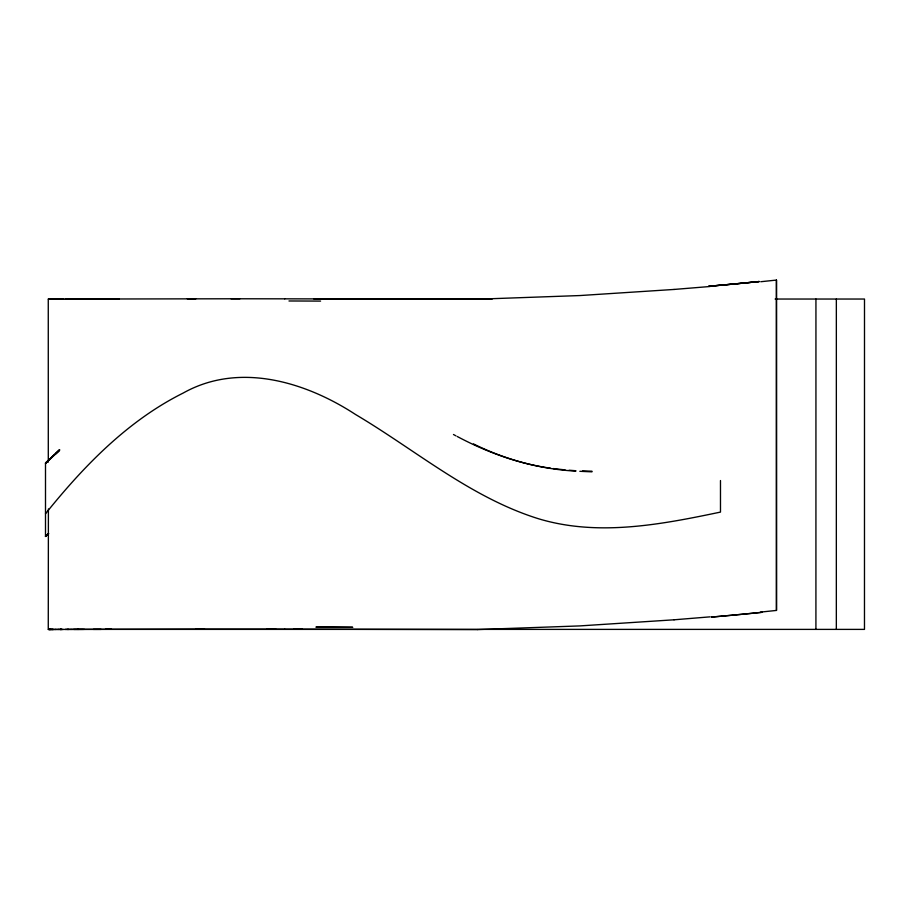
<?xml version="1.0" encoding="UTF-8"?>
<svg xmlns="http://www.w3.org/2000/svg" width="910" height="910" viewBox="0 0 910 910"><rect width="100%" height="100%" fill="white"/><g stroke="black" fill="none" stroke-linecap="round" stroke-linejoin="round"><path stroke-width="1.36" d="M45.5 513.752C83.8 466.079 127.821 420.625 183.183 393.052C238.932 361.714 305.385 381.745 355.469 414.448C415.665 450.097 470.368 497.349 538.083 518.62C597.824 536.798 660.933 524.57 720.481 512.091L720.481 480.537M59.537 449.756L45.5 463.509L59.537 450.188M59.537 450.291L45.5 462.985L45.5 536.513M48.56 533.817L45.5 536.297L48.56 533.851M58.581 451.019L45.5 462.985M45.5 536.308L48.56 533.499M760.76 281.725L776.492 280.075L776.492 610.428L760.76 612.077M710.153 286.491L674.026 289.448M710.153 616.843L674.026 619.801M48.298 462.155L48.264 299.106L49.754 299.094L48.901 299.106M48.401 508.94L48.264 629.458L49.754 629.447L48.901 629.47M674.071 289.448L579.807 295.557L477.534 299.208M674.071 619.801L579.807 625.909L477.534 629.561M477.557 299.208L284.728 298.833M477.557 629.561L293.589 629.208M51.563 299.083L48.355 299.106M51.563 629.436L48.355 629.458M49.003 299.106L50.573 299.094M50.528 299.094L53.952 299.072M50.528 629.447L63.12 629.447M51.461 299.083L52.689 299.083M52.643 299.083L56.818 299.06M55.282 299.072L63.507 299.049M58.342 299.06L61.698 299.049M74.154 299.06L239.956 298.764M51.461 629.436L52.689 629.436M55.226 629.424L58.388 629.413M58.285 629.413L61.698 629.402L59.935 629.413M78.624 629.402L111.589 629.31M74.154 629.413L83.606 629.39M105.332 629.322L204.534 629.129M66.373 299.083L78.704 299.049M57.535 299.106L70.104 299.072M53.428 299.106L60.151 299.094M65.258 299.037L68.933 299.037M50.585 299.106L55.362 299.106M68.83 299.037L71.094 299.037M187.323 298.798L195.877 298.787M60.151 629.447L78.704 629.402M65.201 629.39L68.887 629.39M49.003 629.47L55.362 629.458M67.022 629.39L71.094 629.39M51.859 629.458L53.531 629.458M70.991 299.037L73.255 299.026M73.153 299.026L82.184 299.026M49.663 299.117L51.904 299.106M93.343 299.037L119.233 299.037M231.004 298.764L284.75 298.833M313.995 299.037L492.219 299.037M775.115 299.037L864.5 299.037L864.477 629.39L93.343 629.39M82.082 299.026L111.52 299.037M70.991 629.39L73.255 629.379M195.866 629.14L275.832 629.163M73.153 629.379L77.634 629.379M77.532 629.379L84.562 629.379M84.459 629.379L101.124 629.39M266.869 629.151L284.75 629.185M284.728 629.185L302.404 629.231M582.525 470.925L591.966 471.198M579.829 471.3L591.966 471.846M565.099 469.901L553.155 468.559M569.103 470.22L575.791 470.732M575.791 471.118C534.216 468.889 493.823 456.035 457.229 436.482M550.527 468.195C523.705 464.498 497.69 455.853 473.439 443.898M453.464 434.502L455.967 435.856M836.347 299.037L836.336 629.39M815.94 299.037L815.917 629.39M776.435 280.075L776.469 610.428M759.259 281.531A542.087 56.409 -1.9 0 1 708.776 286.263A541.996 56.397 -1.9 0 0 759.236 281.531A542.167 56.409 -1.9 0 1 708.799 286.263M288.982 300.983A620.518 23.194 -0.4 0 1 320.582 301.096M59.537 449.858L55.703 453.772L59.537 449.927M50.573 629.447L49.652 629.447L50.687 629.47M711.484 617.071A542.087 57 -1.8 0 0 762.318 612.271A541.996 56.989 -1.8 0 1 711.461 617.071M352.591 627.308A620.518 27.334 -0.5 0 0 315.918 627.104A620.54 27.334 -0.5 0 1 352.625 627.308"/></g></svg>
